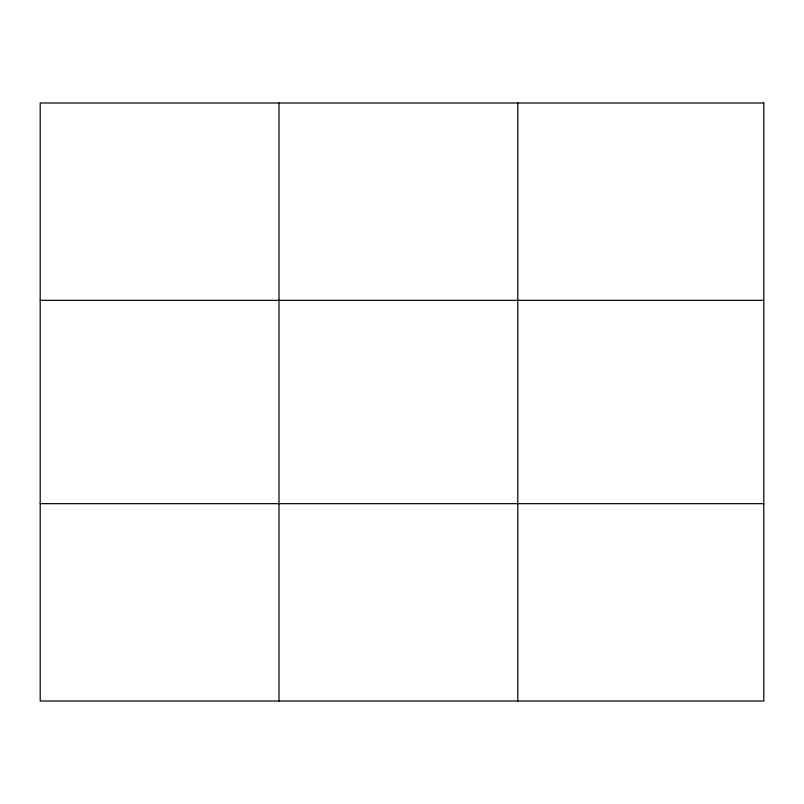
<?xml version="1.0" encoding="UTF-8"?>
<svg xmlns="http://www.w3.org/2000/svg" width="804" height="804" viewBox="0 0 804 804"><rect width="100%" height="100%" fill="white"/><g stroke="black" fill="none" stroke-linecap="round" stroke-linejoin="round"><path stroke-width="1.21" d="M278.988 701.008L278.988 102.992M517.776 701.008L517.776 102.992M40.2 300.334L763.8 300.334M40.2 503.666L763.8 503.666M763.8 102.992L763.8 701.008L40.2 701.008L40.2 102.992L763.8 102.992"/></g></svg>
